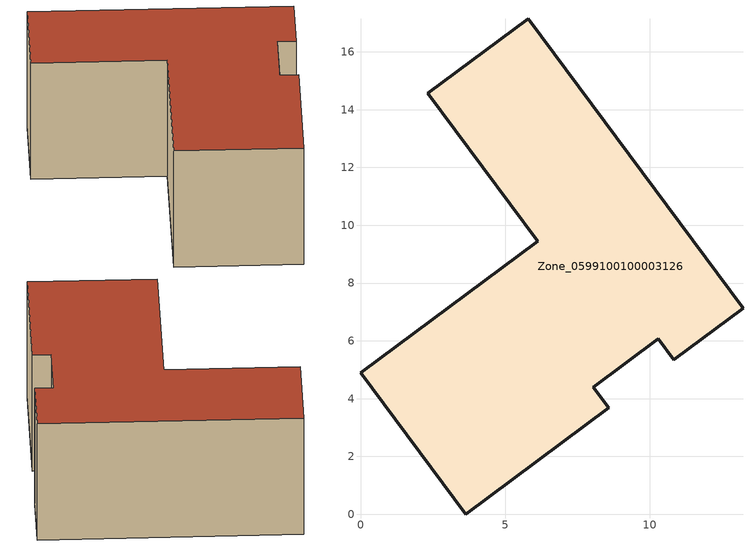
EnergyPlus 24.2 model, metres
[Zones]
Zone_0599100100003126
 floor ground (C_G): 6.13,9.44 2.33,14.56 5.8,17.14 13.23,7.13 10.83,5.35 10.3,6.07 8.05,4.4 8.58,3.68 3.63,0 0,4.89 z0
 wall outside (C_F): 8.05,4.4 10.3,6.07 10.83,5.35 13.23,7.13 5.8,17.14 2.33,14.56 6.13,9.44 0,4.89 3.63,0 8.58,3.68 8.05,4.4 z0:6.51
 roof outside (C_R): 13.23,7.13 5.8,17.14 2.33,14.56 6.13,9.44 0,4.89 3.63,0 8.58,3.68 8.05,4.4 10.3,6.07 10.83,5.35 z6.51
[BUILDING]
Pand.0599100100003126: North Axis=0; Terrain=City; Loads Convergence Tolerance Value=0.04; Temperature Convergence Tolerance Value=0.4; Solar Distribution=FullExterior; Maximum Number of Warmup Days=25; Minimum Number of Warmup Days=1
[Site:Location]
Rotterdam.The.Hague.AP_ZH_NLD Design_Conditions: Latitude=51.96; Longitude=4.45; Time Zone=1; Elevation=-4.5
[SITE:GROUNDTEMPERATURE:BUILDINGSURFACE]
18, 18, 18, 18, 18, 18, 18, 18, 18, 18, 18, 18
[MATERIAL] Thermal Absorptance=0.9; Solar Absorptance=0.7; Visible Absorptance=0.7
Name | Roughness | Thickness | Conductivity | Density | Specific Heat
G.TI.2006-2014 | MediumSmooth | 0.15 | 0.06 | 540 | 1210
F.TI.2006-2014 | Rough | 0.3 | 0.12 | 1920 | 840
R.TI.2006-2014 | MediumRough | 0.2 | 0.08 | 1500 | 1000
[CONSTRUCTION]
C_G: G.TI.2006-2014
C_F: F.TI.2006-2014
C_R: R.TI.2006-2014
[ZONE]
Zone_0599100100003126: Type=1; Multiplier=1; Ceiling Height=Autocalculate; Volume=Autocalculate; Floor Area=autocalculate; Part of Total Floor Area=Yes
[ZONEINFILTRATION:DESIGNFLOWRATE]
Infil_Zone_0599100100003126: Zone or ZoneList or Space or SpaceList=Zone_0599100100003126; Schedule=AlwaysOn; Design Flow Rate Calculation Method=Flow/Area; Flow Rate per Floor Area=0.0015; Constant Term Coefficient=1; Temperature Term Coefficient=0; Velocity Term Coefficient=0; Velocity Squared Term Coefficient=0
[HVACTEMPLATE:ZONE:IDEALLOADSAIRSYSTEM]
Zone_0599100100003126: Maximum Heating Supply Air Temperature=50; Minimum Cooling Supply Air Temperature=13; Maximum Heating Supply Air Humidity Ratio=0.0156; Minimum Cooling Supply Air Humidity Ratio=0.0077; Heating Limit=NoLimit; Cooling Limit=NoLimit; Dehumidification Control Type=ConstantSensibleHeatRatio; Cooling Sensible Heat Ratio=0.7; Dehumidification Setpoint=60; Humidification Control Type=None; Humidification Setpoint=30; Outdoor Air Method=None; Outdoor Air Flow Rate per Person=0.00944; Outdoor Air Flow Rate per Zone Floor Area=0; Outdoor Air Flow Rate per Zone=0; Demand Controlled Ventilation Type=None; Outdoor Air Economizer Type=NoEconomizer; Heat Recovery Type=None; Sensible Heat Recovery Effectiveness=0.7; Latent Heat Recovery Effectiveness=0.65
[ZONECONTROL:THERMOSTAT]
ThermostatControl_Zone_0599100100003126: Zone or ZoneList=Zone_0599100100003126; Control Type Schedule=DualSetpointControlType; Control 1=Thermostat_Zone_0599100100003126; Temperature Difference Between Cutout And Setpoint=0
[THERMOSTATSETPOINT:DUALSETPOINT]
Thermostat_Zone_0599100100003126: Heating Setpoint Temperature Schedule=HeatingSetpoint_Zone_0599100100003126; Cooling Setpoint Temperature Schedule=CoolingSetpoint_Zone_0599100100003126
[SCHEDULE:COMPACT]
HeatingSetpoint_Zone_0599100100003126: Through: 12/31, For: AllDays, Until: 24:00, 21
CoolingSetpoint_Zone_0599100100003126: Through: 12/31, For: AllDays, Until: 24:00, 24
DualSetpointControlType: Through: 12/31, For: AllDays, Until: 24:00, 4
AlwaysOn: Through: 12/31, For: AllDays, Until: 24:00, 1
